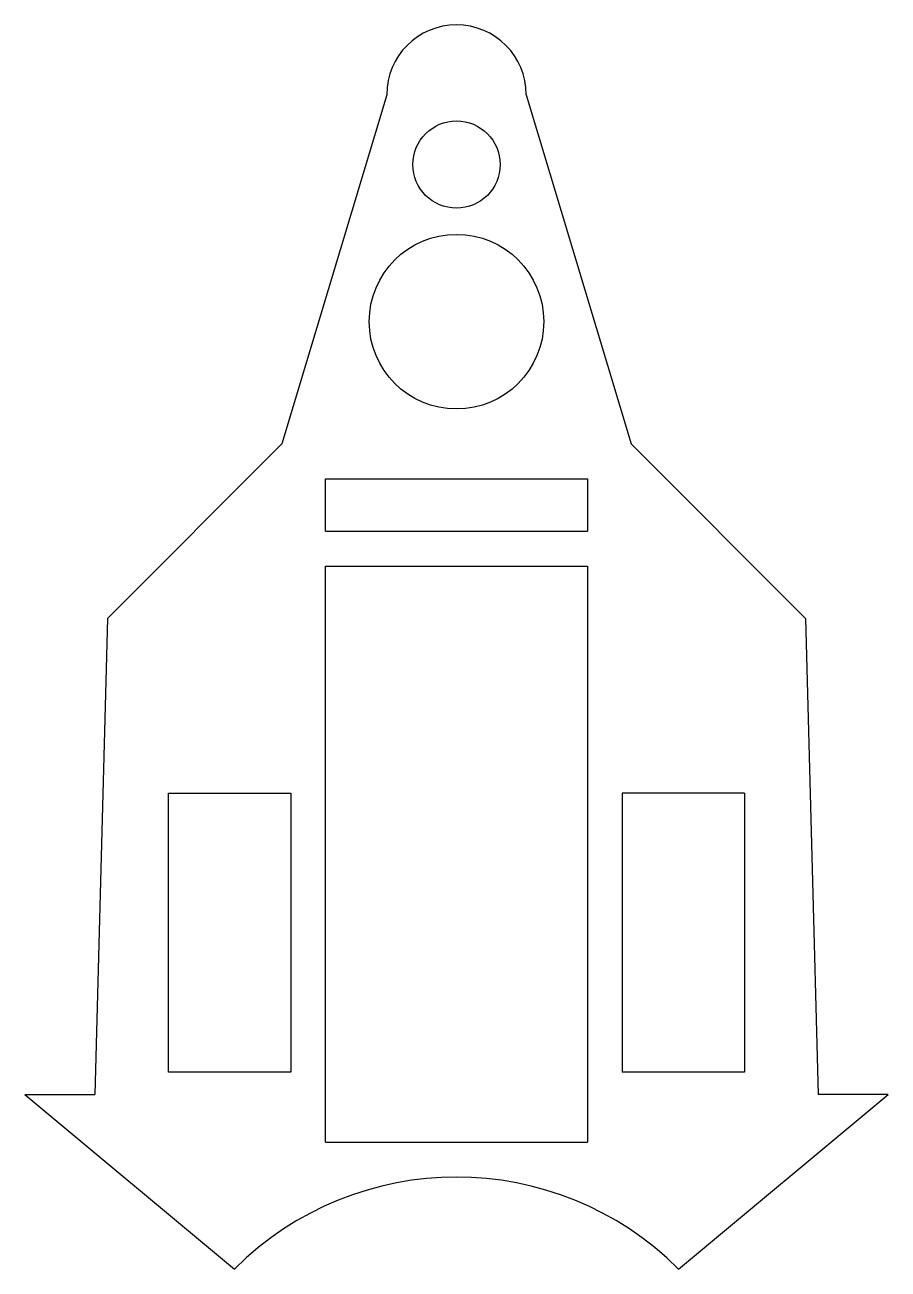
# Model space of a CAD drawing. Header units: millimetres. Extents: x -124 to 124, y -36 to 320.
import ezdxf

# ---------------------------------------------------------------- set-up
doc = ezdxf.new("R2010")
doc.units = ezdxf.units.MM

msp = doc.modelspace()

# ---------------------------------------------------------------- linework, layer by layer
for p, q in [((-20, 300), (-50, 200)), ((20, 300), (50, 200)), ((-100, 150), (-50, 200)), ((100, 150), (50, 200)), ((-37.5, 175), (-37.5, 190)), ((-37.5, 190), (37.5, 190)), ((37.5, 190), (37.5, 175)), ((-37.5, 175), (37.5, 175)), ((-37.5, 150), (-37.5, 165)), ((-37.5, 165), (37.5, 165)), ((37.5, 165), (37.5, 150)), ((-100, 150), (-103.64, 13.64)), ((-37.5, 0), (-37.5, 150)), ((37.5, 150), (37.5, 0)), ((100, 150), (103.64, 13.64)), ((-82.5, 20), (-82.5, 100)), ((-82.5, 100), (-47.5, 100)), ((-47.5, 100), (-47.5, 20)), ((82.5, 100), (47.5, 100)), ((47.5, 100), (47.5, 20)), ((82.5, 100), (82.5, 20)), ((-47.5, 20), (-82.5, 20)), ((82.5, 20), (47.5, 20)), ((-123.64, 13.64), (-63.64, -36.36)), ((-123.64, 13.64), (-103.64, 13.64)), ((63.64, -36.36), (123.64, 13.64)), ((123.64, 13.64), (103.64, 13.64)), ((-37.5, 0), (37.5, 0))]:
    msp.add_line(p, q)
for centre, radius in [((0, 280), 12.5), ((0, 235), 25)]:
    msp.add_circle(centre, radius)
for centre, radius, start, end in [((0, 300), 20, 0, 180), ((0, -100), 90, 45, 135)]:
    msp.add_arc(centre, radius, start, end)

doc.saveas('drawing.dxf')
